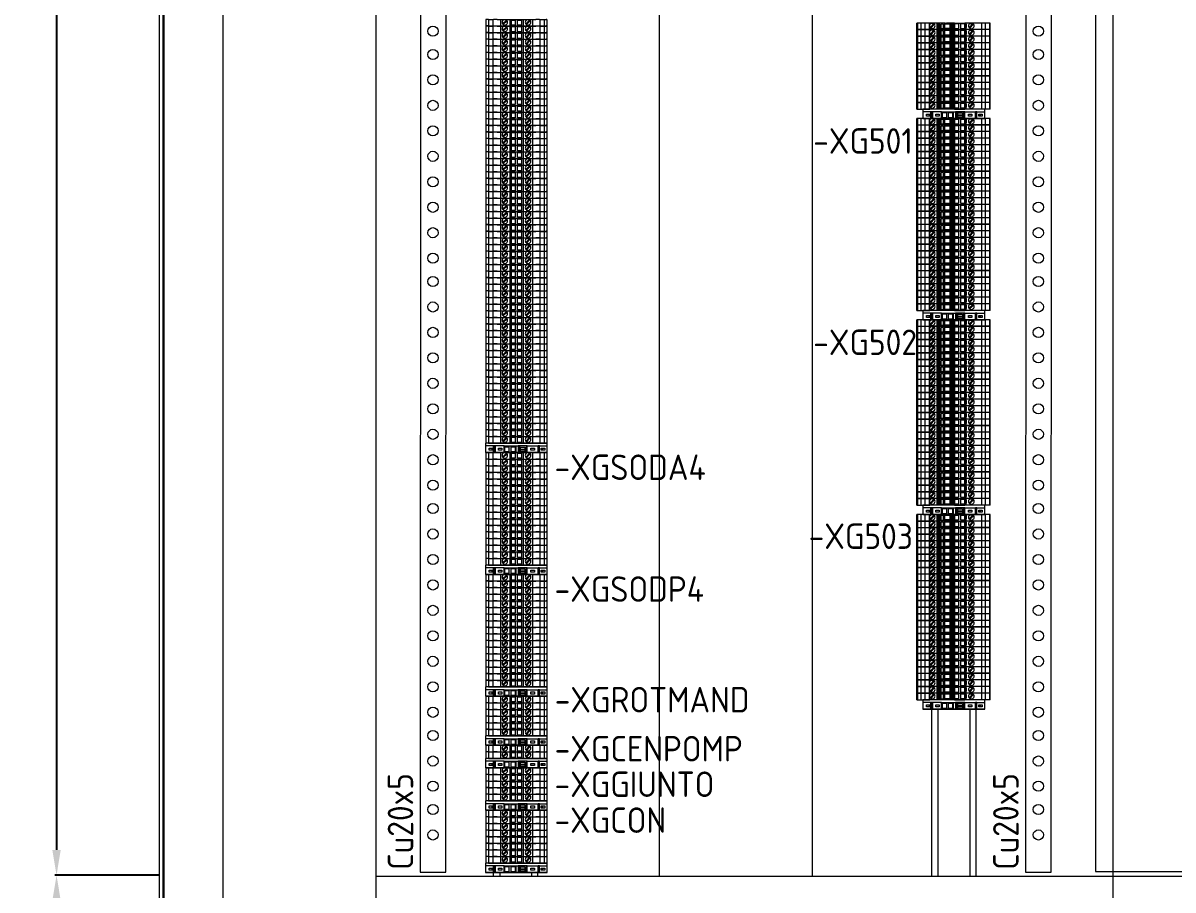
# Model space of a CAD drawing. Header units: millimetres. Extents: x 4959 to 7449, y 754 to 2938.
# Drawn here: x 4959 to 5863, y 1166 to 1846 of the extents above; entities that cross this region are included whole.
import ezdxf

# ---------------------------------------------------------------- set-up
doc = ezdxf.new("R2010")
doc.units = ezdxf.units.MM
doc.layers.add('000-PI-Oprema', color=30, linetype='Continuous', lineweight=5)
doc.layers.add('SI-ORMAR-Oprema', color=30, linetype='Continuous', lineweight=5)
for name, color, linetype in [('000-PI-ORMAR', 2, 'Continuous'), ('000-PI_TEXT', 7, 'Continuous'), ('002-PI-Kabelska kanalica', 150, 'Continuous'), ('004-PI-DIN Šina', 3, 'Continuous')]:
    doc.layers.add(name, color=color, linetype=linetype)
doc.styles.add('PI0', font='isocpeur.ttf', dxfattribs={"width": 0.9})
doc.styles.get("Standard").update_dxf_attribs({"font": 'arial.ttf'})
doc.dimstyles.new('ISO-25-lb', dxfattribs={"dimtxt": 8, "dimasz": 8, "dimexe": 1.25, "dimexo": 0.625, "dimtad": 1, "dimtxsty": 'Standard', "dimcen": 5, "dimadec": 0, "dimazin": 0, "dimtfac": 1, "dimtmove": 0, "dimatfit": 3, "dimfxl": 1, "dimarcsym": 0})

# ---------------------------------------------------------------- blocks, each defined once
blk = doc.blocks.new('2000x800_montazna ploca')
at = {"layer": '000-PI-ORMAR', "color": 18, "linetype": 'ByBlock', "lineweight": 0, "true_color": 0x000000}
for p, q in [((-4333.67, 1646.19), (-4333.67, -243.81)), ((-3634.67, 1646.19), (-3634.67, -243.81))]:
    blk.add_line(p, q, dxfattribs=at)
blk = doc.blocks.new('*U212')
at = {"layer": '002-PI-Kabelska kanalica', "color": 0, "linetype": 'ByBlock', "lineweight": 0}
for p, q in [((-20, -100), (-20, 1583)), ((100, -100), (100, 1583))]:
    blk.add_line(p, q, dxfattribs=at)
blk = doc.blocks.new('*U78')
at = {"layer": '002-PI-Kabelska kanalica', "color": 0, "linetype": 'ByBlock', "lineweight": 0}
for p, q in [((-20, 1331), (100, 1331)), ((-20, -100), (-20, 1331)), ((100, -100), (100, 1331))]:
    blk.add_line(p, q, dxfattribs=at)
blk = doc.blocks.new('*U208')
at = {"layer": '002-PI-Kabelska kanalica', "color": 0, "linetype": 'ByBlock', "lineweight": 0}
for p, q in [((-20, 1327), (100, 1327)), ((-20, -100), (-20, 1327))]:
    blk.add_line(p, q, dxfattribs=at)
blk = doc.blocks.new('*D296')
at = {"layer": '000-PI_TEXT', "color": 0, "linetype": 'ByBlock', "lineweight": -2, "ltscale": 0.25, "transparency": 16777216}
for p, q in [((5065.65, 1177.12), (4984.34, 1177.12)), ((4985.59, 1157.12), (4985.59, 1008.89)), ((5053.15, 988.89), (4984.34, 988.89))]:
    blk.add_line(p, q, dxfattribs=at)
at = {"layer": '000-PI_TEXT', "color": 0, "linetype": 'ByBlock', "ltscale": 0.25, "transparency": 16777216}
for points in [[(4982.26, 1157.12), (4988.92, 1157.12), (4985.59, 1177.12)], [(4982.26, 1008.89), (4988.92, 1008.89), (4985.59, 988.89)]]:
    blk.add_solid(points, dxfattribs=at)
at = {"layer": 'Defpoints', "color": 0, "linetype": 'ByBlock', "ltscale": 0.25, "transparency": 16777216}
for p in [(5066.27, 1177.12), (4985.59, 988.89), (5053.77, 988.89)]:
    blk.add_point(p, dxfattribs=at)
at = {"layer": '000-PI_TEXT', "color": 0, "linetype": 'ByBlock', "lineweight": 0, "ltscale": 0.25, "transparency": 16777216, "insert": (4972.38, 1083), "char_height": 20, "attachment_point": 5, "rotation": 90}
blk.add_mtext('100', dxfattribs=at)
blk = doc.blocks.new('*D297')
at = {"layer": '000-PI_TEXT', "color": 0, "linetype": 'ByBlock', "lineweight": -2, "ltscale": 0.25, "transparency": 16777216}
for p, q in [((5053.15, 2758.89), (4984.34, 2758.89)), ((4985.59, 2738.89), (4985.59, 1197.12)), ((5065.65, 1177.12), (4984.34, 1177.12))]:
    blk.add_line(p, q, dxfattribs=at)
at = {"layer": '000-PI_TEXT', "color": 0, "linetype": 'ByBlock', "ltscale": 0.25, "transparency": 16777216}
for points in [[(4982.26, 2738.89), (4988.92, 2738.89), (4985.59, 2758.89)], [(4982.26, 1197.12), (4988.92, 1197.12), (4985.59, 1177.12)]]:
    blk.add_solid(points, dxfattribs=at)
at = {"layer": 'Defpoints', "color": 0, "linetype": 'ByBlock', "ltscale": 0.25, "transparency": 16777216}
for p in [(5053.77, 2758.89), (4985.59, 1177.12), (5066.27, 1177.12)]:
    blk.add_point(p, dxfattribs=at)
at = {"layer": '000-PI_TEXT', "color": 0, "linetype": 'ByBlock', "lineweight": 0, "ltscale": 0.25, "transparency": 16777216, "insert": (4972.38, 1968), "char_height": 20, "attachment_point": 5, "rotation": 90}
blk.add_mtext('1670', dxfattribs=at)
blk = doc.blocks.new('*U143')
at = {"color": 0, "linetype": 'ByBlock', "lineweight": 0, "ltscale": 0.25}
blk.add_lwpolyline([(-24.3, 0), (-24.3, -7.35), (24.3, -7.35), (24.3, 0), (-24.3, 0)], dxfattribs=at)
at = {"layer": '000-PI-Oprema', "color": 0, "linetype": 'ByBlock', "lineweight": 0}
for p, q in [((24.3, 0), (-24.3, 0)), ((24.3, -7.35), (24.3, 0)), ((-24.3, 0), (-24.3, -7.35)), ((-18.03, -2.2), (-24.3, -2.2)), ((-21.4, -5.62), (-21.4, -3.92)), ((-21.4, -3.92), (-18.5, -3.92)), ((-18.5, -5.62), (-21.4, -5.62)), ((-19.01, -4.58), (-19.15, -4.58)), ((-19.15, -4.98), (-19.15, -4.58)), ((-19.01, -4.98), (-19.15, -4.98)), ((-19.01, -4.58), (-19.01, -4.98)), ((-19.01, -4.58), (-18.5, -4.58)), ((-19.01, -4.98), (-18.5, -4.98)), ((-18.5, -3.92), (-18.5, -4.58)), ((-18.5, -4.58), (-18.5, -4.98)), ((-18.5, -4.98), (-18.5, -5.62)), ((-18.03, -7.35), (-18.03, -2.2)), ((-17.1, -2.2), (-18.03, -2.2)), ((-17.1, -7.35), (-18.03, -7.35)), ((-17.1, -7.35), (-17.1, -2.2)), ((-17, -2.2), (-17.1, -2.2)), ((-17, -7.35), (-17.1, -7.35)), ((-17, -2.2), (-17, -7.35)), ((-16.74, -2.2), (-17, -2.2)), ((-16.74, -7.35), (-17, -7.35)), ((-16.74, -2.2), (-16.74, -7.35)), ((-9.72, -2.2), (-16.74, -2.2)), ((-14.15, -3.92), (-11.45, -3.92)), ((-14.15, -5.62), (-14.15, -3.92)), ((-11.45, -5.62), (-14.15, -5.62)), ((-11.45, -3.92), (-11.45, -5.62)), ((-9.72, -2.2), (-9, -2.2)), ((-9.72, -7.35), (-9.72, -2.2)), ((-9.72, -7.35), (-9, -7.35)), ((-9, -2.77), (-9, -2.2)), ((-9, -2.2), (-1, -2.2)), ((-9, -6.77), (-9, -2.77)), ((-9, -2.77), (-5.85, -2.77)), ((-5.85, -6.77), (-9, -6.77)), ((-9, -7.35), (-9, -6.77)), ((-5.85, -2.77), (-5.85, -6.77)), ((-4.15, -2.77), (-1, -2.77)), ((-4.15, -6.77), (-4.15, -2.77)), ((-1, -6.77), (-4.15, -6.77)), ((-1, -2.2), (-1, -2.77)), ((-1, -2.2), (-0.28, -2.2)), ((-1, -2.77), (-1, -6.77)), ((-1, -6.77), (-1, -7.35)), ((-0.28, -2.2), (1.39, -2.2)), ((-0.28, -7.35), (-0.28, -2.2)), ((2.32, -2.2), (1.39, -2.2)), ((1.39, -2.2), (1.39, -7.35)), ((7.69, -2.2), (2.32, -2.2)), ((2.32, -2.2), (2.32, -7.35)), ((3.22, -3.02), (6.67, -3.02)), ((3.22, -4.58), (3.22, -3.02)), ((3.22, -4.58), (6.67, -4.58)), ((3.22, -4.98), (3.22, -4.58)), ((3.22, -4.98), (6.67, -4.98)), ((3.22, -6.52), (3.22, -4.98)), ((6.67, -6.52), (3.22, -6.52)), ((6.67, -3.02), (6.67, -4.58)), ((6.67, -4.58), (6.67, -4.98)), ((6.67, -4.98), (6.67, -6.52)), ((7.69, -2.2), (7.69, -7.35)), ((8.51, -2.2), (7.69, -2.2)), ((8.51, -7.35), (8.51, -2.2)), ((8.51, -2.2), (16.74, -2.2)), ((11.45, -3.92), (14.15, -3.92)), ((11.45, -5.62), (11.45, -3.92)), ((14.15, -5.62), (11.45, -5.62)), ((14.15, -3.92), (14.15, -5.62)), ((16.74, -2.2), (16.74, -7.35)), ((16.74, -2.2), (17, -2.2)), ((17, -7.35), (17, -2.2)), ((17, -2.2), (17.1, -2.2)), ((18.03, -2.2), (17.1, -2.2)), ((17.1, -7.35), (17.1, -2.2)), ((18.03, -2.2), (24.3, -2.2)), ((18.03, -7.35), (18.03, -2.2)), ((19.55, -4.58), (19.55, -3.92)), ((19.55, -3.92), (22.25, -3.92)), ((19.55, -4.98), (19.55, -4.58)), ((19.55, -4.58), (19.89, -4.58)), ((19.55, -4.98), (19.89, -4.98)), ((19.55, -5.62), (19.55, -4.98)), ((22.25, -5.62), (19.55, -5.62)), ((19.89, -4.58), (19.89, -4.98)), ((20.59, -4.58), (19.89, -4.58)), ((20.59, -4.98), (19.89, -4.98)), ((20.59, -4.58), (20.59, -4.98)), ((22.25, -3.92), (22.25, -5.62))]:
    blk.add_line(p, q, dxfattribs=at)
at = {"layer": '000-PI-Oprema', "color": 0, "linetype": 'ByBlock', "lineweight": 0, "ltscale": 0.25}
blk.add_line((24.3, -7.35), (-24.3, -7.35), dxfattribs=at)
blk = doc.blocks.new('*U224')
at = {"layer": '002-PI-Kabelska kanalica', "color": 0, "linetype": 'ByBlock', "lineweight": 0}
for q in [(-20, 2063), (80, -100)]:
    blk.add_line((-20, -100), q, dxfattribs=at)
blk = doc.blocks.new('UT 2.5 - 3044076')
at = {"layer": '000-PI-ORMAR', "color": 0, "linetype": 'ByBlock', "lineweight": 0}
for p, q in [((51211.56, 37560.62), (51211.56, 37562.82)), ((51211.56, 37562.82), (51211.56, 37562.82)), ((51216.71, 37562.82), (51211.56, 37562.82)), ((51211.56, 37560.62), (51211.56, 37559.03)), ((51211.56, 37560.62), (51211.56, 37560.62)), ((51216.71, 37560.62), (51211.56, 37560.62)), ((51211.56, 37559.03), (51211.56, 37556.89)), ((51211.56, 37558.57), (51211.56, 37558.57)), ((51216.71, 37562.82), (51216.71, 37562.82)), ((51216.71, 37560.62), (51216.71, 37562.82)), ((51216.71, 37560.62), (51216.71, 37560.62)), ((51216.71, 37560.62), (51216.71, 37559.03)), ((51216.71, 37559.03), (51216.71, 37556.89)), ((51216.71, 37558.57), (51216.71, 37558.57)), ((51216.71, 37557.26), (51211.56, 37557.26)), ((51211.56, 37556.89), (51211.56, 37556.51)), ((51211.56, 37556.51), (51211.56, 37554)), ((51211.56, 37556.32), (51211.56, 37556.32)), ((51211.56, 37554), (51211.56, 37551.42)), ((51211.56, 37553.67), (51211.56, 37553.67)), ((51211.56, 37551.42), (51211.56, 37544.02)), ((51216.71, 37551.42), (51211.56, 37551.42)), ((51212.7, 37549.22), (51212.7, 37549.22)), ((51212.7, 37549.22), (51215.73, 37546.18)), ((51216.23, 37546.68), (51213.19, 37549.71)), ((51213.19, 37549.71), (51213.19, 37549.71)), ((51216.71, 37556.51), (51216.71, 37556.89)), ((51216.71, 37554), (51216.71, 37556.51)), ((51216.71, 37556.32), (51216.71, 37556.32)), ((51216.71, 37554.82), (51216.71, 37554.82)), ((51216.71, 37554), (51216.71, 37551.42)), ((51216.71, 37553.67), (51216.71, 37553.67)), ((51216.71, 37551.42), (51216.71, 37544.02)), ((51211.56, 37548.62), (51211.56, 37548.62)), ((51211.56, 37544.02), (51211.56, 37542.82)), ((51216.71, 37544.02), (51211.56, 37544.02)), ((51211.56, 37542.82), (51211.56, 37534.82)), ((51211.56, 37542.82), (51211.56, 37542.82)), ((51216.71, 37542.82), (51211.56, 37542.82)), ((51212.21, 37539.67), (51212.21, 37542.82)), ((51212.21, 37542.82), (51212.21, 37542.82)), ((51213.16, 37544.02), (51213.16, 37544.02)), ((51215.76, 37544.02), (51213.16, 37544.02)), ((51215.73, 37546.18), (51215.73, 37546.18)), ((51215.76, 37544.02), (51215.76, 37544.02)), ((51216.23, 37546.68), (51216.23, 37546.68)), ((51216.24, 37542.82), (51216.24, 37539.67)), ((51216.24, 37542.82), (51216.24, 37542.82)), ((51216.36, 37549.01), (51216.36, 37549.01)), ((51216.36, 37546.89), (51216.36, 37549.01)), ((51216.36, 37546.89), (51216.36, 37546.89)), ((51216.71, 37548.62), (51216.71, 37548.62)), ((51216.71, 37544.02), (51216.71, 37542.82)), ((51216.71, 37542.82), (51216.71, 37542.82)), ((51216.71, 37542.82), (51216.71, 37534.82)), ((51211.56, 37534.82), (51211.56, 37533.62)), ((51211.56, 37534.82), (51211.56, 37534.82)), ((51216.71, 37534.82), (51211.56, 37534.82)), ((51211.56, 37533.62), (51211.56, 37526.22)), ((51216.71, 37533.62), (51211.56, 37533.62)), ((51216.24, 37539.67), (51212.21, 37539.67)), ((51212.21, 37539.67), (51212.21, 37539.67)), ((51212.21, 37534.82), (51212.21, 37537.97)), ((51212.21, 37537.97), (51216.24, 37537.97)), ((51212.21, 37537.97), (51212.21, 37537.97)), ((51212.21, 37534.82), (51212.21, 37534.82)), ((51215.76, 37533.62), (51213.16, 37533.62)), ((51213.16, 37533.62), (51213.16, 37533.62)), ((51216.23, 37528.43), (51213.19, 37531.46)), ((51213.19, 37531.46), (51213.19, 37531.46)), ((51215.76, 37533.62), (51215.76, 37533.62)), ((51216.24, 37539.67), (51216.24, 37539.67)), ((51216.24, 37537.97), (51216.24, 37534.82)), ((51216.24, 37537.97), (51216.24, 37537.97)), ((51216.24, 37534.82), (51216.24, 37534.82)), ((51216.71, 37534.82), (51216.71, 37534.82)), ((51216.71, 37534.82), (51216.71, 37533.62)), ((51216.71, 37533.62), (51216.71, 37526.22)), ((51211.56, 37526.22), (51211.56, 37523.65)), ((51216.71, 37526.22), (51211.56, 37526.22)), ((51211.56, 37523.65), (51211.56, 37521.14)), ((51211.56, 37522.52), (51211.56, 37522.52)), ((51212.7, 37530.97), (51212.7, 37530.97)), ((51212.7, 37530.97), (51215.73, 37527.93)), ((51215.73, 37527.93), (51215.73, 37527.93)), ((51216.23, 37528.43), (51216.23, 37528.43)), ((51216.36, 37530.76), (51216.36, 37530.76)), ((51216.36, 37528.64), (51216.36, 37530.76)), ((51216.36, 37528.64), (51216.36, 37528.64)), ((51216.71, 37526.22), (51216.71, 37523.65)), ((51216.71, 37521.14), (51216.71, 37523.65)), ((51216.71, 37522.82), (51216.71, 37522.82)), ((51216.71, 37522.52), (51216.71, 37522.52)), ((51211.56, 37521.62), (51211.56, 37521.62)), ((51211.56, 37521.14), (51211.56, 37520.76)), ((51211.56, 37520.76), (51211.56, 37518.62)), ((51216.71, 37520.39), (51211.56, 37520.39)), ((51211.56, 37519.07), (51211.56, 37519.07)), ((51211.56, 37518.62), (51211.56, 37517.02)), ((51211.56, 37517.02), (51211.56, 37515.82)), ((51211.56, 37517.02), (51211.56, 37517.02)), ((51216.71, 37517.02), (51211.56, 37517.02)), ((51211.56, 37515.82), (51211.56, 37515.51)), ((51211.56, 37515.82), (51211.56, 37515.82)), ((51211.56, 37514.82), (51211.56, 37515.51)), ((51211.56, 37514.82), (51211.56, 37514.82)), ((51216.71, 37514.82), (51211.56, 37514.82)), ((51216.71, 37521.62), (51216.71, 37521.62)), ((51216.71, 37520.76), (51216.71, 37521.14)), ((51216.71, 37520.76), (51216.71, 37518.62)), ((51216.71, 37519.07), (51216.71, 37519.07)), ((51216.71, 37518.62), (51216.71, 37517.02)), ((51216.71, 37517.02), (51216.71, 37517.02)), ((51216.71, 37517.02), (51216.71, 37515.82)), ((51216.71, 37516.32), (51216.71, 37516.32)), ((51216.71, 37515.82), (51216.71, 37515.82)), ((51216.71, 37515.82), (51216.71, 37515.51)), ((51216.71, 37514.82), (51216.71, 37515.51)), ((51216.71, 37514.82), (51216.71, 37514.82))]:
    blk.add_line(p, q, dxfattribs=at)
for centre, start, end in [((51214.46, 37547.95), 89.99998, 270.00002), ((51214.46, 37547.95), 29.12459, 89.99998), ((51214.46, 37547.95), 270.00002, 330.87541), ((51214.46, 37529.7), 89.99998, 270.00002), ((51214.46, 37529.7), 29.12459, 89.99998), ((51214.46, 37529.7), 270.00002, 330.87541)]:
    blk.add_arc(centre, 2.17, start, end, dxfattribs=at)
blk = doc.blocks.new('UT 2.5 MT - 3046362')
at = {"layer": '000-PI-Oprema', "color": 0, "linetype": 'ByBlock', "lineweight": 0}
for p, q in [((53709.96, 41740.09), (53709.96, 41729.69)), ((53709.96, 41740.09), (53715.11, 41740.09)), ((53715.11, 41739.54), (53709.96, 41739.54)), ((53709.96, 41736.46), (53715.11, 41736.46)), ((53709.96, 41733.46), (53715.11, 41733.46)), ((53715.11, 41717.71), (53715.11, 41740.09)), ((53709.96, 41729.96), (53715.11, 41729.96)), ((53709.96, 41711.49), (53709.96, 41729.69)), ((53709.96, 41723.89), (53715.11, 41723.89)), ((53709.96, 41723.79), (53709.96, 41723.79)), ((53715.11, 41723.79), (53709.96, 41723.79)), ((53715.11, 41723.36), (53709.96, 41723.36)), ((53709.96, 41722.82), (53715.11, 41722.82)), ((53710.76, 41721.77), (53710.76, 41722.56)), ((53710.76, 41722.56), (53714.31, 41722.56)), ((53710.76, 41722.56), (53710.76, 41722.56)), ((53711.1, 41729.08), (53711.1, 41729.08)), ((53711.1, 41729.08), (53714.13, 41726.05)), ((53711.56, 41723.89), (53714.16, 41723.89)), ((53711.56, 41723.89), (53711.56, 41723.89)), ((53711.59, 41729.58), (53711.59, 41729.58)), ((53714.63, 41726.54), (53711.59, 41729.58)), ((53714.13, 41726.05), (53714.13, 41726.05)), ((53714.16, 41723.89), (53714.16, 41723.89)), ((53714.31, 41721.77), (53714.31, 41722.56)), ((53714.31, 41722.56), (53714.31, 41722.56)), ((53714.63, 41726.54), (53714.63, 41726.54)), ((53714.76, 41728.87), (53714.76, 41728.87)), ((53714.76, 41726.75), (53714.76, 41728.87)), ((53714.76, 41726.75), (53714.76, 41726.75)), ((53715.11, 41723.79), (53715.11, 41723.79)), ((53709.96, 41721.14), (53709.96, 41721.14)), ((53709.96, 41716.09), (53709.96, 41716.09)), ((53710.1, 41718.4), (53710.1, 41721.77)), ((53710.1, 41721.77), (53710.1, 41721.77)), ((53710.1, 41721.77), (53714.97, 41721.77)), ((53714.97, 41718.4), (53710.1, 41718.4)), ((53710.1, 41718.24), (53710.1, 41718.4)), ((53710.1, 41718.24), (53710.79, 41718.24)), ((53710.74, 41720.77), (53710.74, 41719.36)), ((53710.74, 41720.77), (53714.34, 41720.77)), ((53710.74, 41719.36), (53710.74, 41719.2)), ((53710.79, 41719.2), (53710.74, 41719.2)), ((53710.76, 41711.76), (53710.76, 41718.24)), ((53710.79, 41713.81), (53710.76, 41713.81)), ((53714.31, 41719.2), (53710.79, 41719.2)), ((53714.29, 41718.24), (53710.79, 41718.24)), ((53710.79, 41712.81), (53710.79, 41713.81)), ((53710.79, 41713.75), (53714.29, 41713.75)), ((53714.97, 41718.24), (53714.29, 41718.24)), ((53714.29, 41712.81), (53714.29, 41713.81)), ((53714.31, 41713.81), (53714.29, 41713.81)), ((53714.31, 41719.2), (53714.31, 41720.77)), ((53714.31, 41711.76), (53714.34, 41718.24)), ((53715.11, 41716.61), (53714.33, 41716.61)), ((53714.34, 41717.71), (53715.11, 41717.71)), ((53714.97, 41718.4), (53714.97, 41721.77)), ((53714.97, 41721.77), (53714.97, 41721.77)), ((53714.97, 41718.24), (53714.97, 41718.4)), ((53715.11, 41721.14), (53715.11, 41721.14)), ((53715.11, 41717.71), (53715.11, 41716.61)), ((53715.11, 41717.71), (53715.11, 41717.71)), ((53715.11, 41717.71), (53715.11, 41717.71)), ((53715.11, 41716.61), (53715.11, 41716.61)), ((53715.11, 41711.49), (53715.11, 41716.61)), ((53715.11, 41716.09), (53715.11, 41716.09)), ((53709.96, 41710.29), (53709.96, 41711.49)), ((53715.11, 41711.49), (53709.96, 41711.49)), ((53709.96, 41710.29), (53709.96, 41702.29)), ((53709.96, 41710.29), (53709.96, 41710.29)), ((53715.11, 41710.29), (53709.96, 41710.29)), ((53710.61, 41710.29), (53710.61, 41710.29)), ((53710.61, 41707.14), (53710.61, 41710.29)), ((53710.61, 41707.14), (53710.61, 41707.14)), ((53714.64, 41707.14), (53710.61, 41707.14)), ((53710.61, 41702.29), (53710.61, 41705.44)), ((53710.61, 41705.44), (53710.61, 41705.44)), ((53710.61, 41705.44), (53714.64, 41705.44)), ((53710.76, 41712.81), (53714.31, 41712.81)), ((53714.31, 41711.81), (53710.76, 41711.81)), ((53710.76, 41711.76), (53714.31, 41711.76)), ((53710.76, 41711.76), (53710.76, 41711.76)), ((53710.79, 41712.56), (53710.79, 41712.81)), ((53710.79, 41712.56), (53710.79, 41712.56)), ((53710.79, 41712.56), (53714.29, 41712.56)), ((53714.29, 41712.56), (53714.29, 41712.81)), ((53714.29, 41712.56), (53714.29, 41712.56)), ((53714.31, 41711.76), (53714.31, 41711.76)), ((53714.64, 41710.29), (53714.64, 41710.29)), ((53714.64, 41710.29), (53714.64, 41707.14)), ((53714.64, 41707.14), (53714.64, 41707.14)), ((53714.64, 41705.44), (53714.64, 41705.44)), ((53714.64, 41705.44), (53714.64, 41702.29)), ((53715.11, 41710.29), (53715.11, 41711.49)), ((53715.11, 41710.29), (53715.11, 41710.29)), ((53715.11, 41710.29), (53715.11, 41702.29)), ((53709.96, 41701.09), (53709.96, 41702.29)), ((53709.96, 41702.29), (53709.96, 41702.29)), ((53709.96, 41702.29), (53715.11, 41702.29)), ((53709.96, 41682.29), (53709.96, 41701.09)), ((53709.96, 41701.09), (53715.11, 41701.09)), ((53710.61, 41702.29), (53710.61, 41702.29)), ((53711.1, 41698.43), (53714.13, 41695.4)), ((53711.56, 41701.09), (53711.56, 41701.09)), ((53714.16, 41701.09), (53711.56, 41701.09)), ((53714.63, 41695.89), (53711.59, 41698.93)), ((53714.16, 41701.09), (53714.16, 41701.09)), ((53714.64, 41702.29), (53714.64, 41702.29)), ((53714.76, 41698.22), (53714.76, 41696.1)), ((53714.76, 41698.22), (53714.76, 41698.22)), ((53714.76, 41696.1), (53714.76, 41696.1)), ((53715.11, 41702.29), (53715.11, 41702.29)), ((53715.11, 41701.09), (53715.11, 41702.29)), ((53715.11, 41682.29), (53715.11, 41701.09)), ((53709.96, 41688.91), (53715.11, 41688.91)), ((53709.96, 41685.91), (53715.11, 41685.91)), ((53709.96, 41682.29), (53709.96, 41682.97)), ((53715.11, 41682.83), (53709.96, 41682.83)), ((53709.96, 41682.29), (53715.11, 41682.29))]:
    blk.add_line(p, q, dxfattribs=at)
for centre, radius, start, end in [((53712.86, 41727.81), 2.17, 120.45028, 270.00002), ((53712.86, 41727.81), 2.17, 270.00002, 330.87541), ((53712.86, 41727.81), 2.17, 29.12459, 59.54968), ((53712.86, 41697.16), 2.18, 89.99998, 270.00002), ((53712.86, 41697.16), 2.18, 29.12459, 89.99998), ((53712.86, 41697.16), 2.18, 270.00002, 330.87541)]:
    blk.add_arc(centre, radius, start, end, dxfattribs=at)
for start_param, end_param in [(-1.570796, -1.039338), (-2.102255, -1.570796)]:
    blk.add_ellipse((53712.86, 41727.81), major_axis=(-2.18, 0), ratio=1, start_param=start_param, end_param=end_param, dxfattribs=at)

msp = doc.modelspace()

# ---------------------------------------------------------------- linework, layer by layer
at = {"color": 0, "linetype": 'ByBlock', "lineweight": 0}
for p, q in [((5672.896, 1307.619), (5672.896, 1176.585)), ((5677.896, 1307.619), (5677.896, 1176.585)), ((5702.896, 1307.619), (5702.896, 1176.585)), ((5707.896, 1176.585), (5707.896, 1307.619)), ((5328.676, 1179.343), (5328.676, 1176.531)), ((5333.742, 1179.343), (5333.742, 1176.531)), ((5358.742, 1179.343), (5358.742, 1176.531)), ((5363.742, 1176.531), (5363.742, 1179.343))]:
    msp.add_line(p, q, dxfattribs=at)
at = {"layer": '000-PI-ORMAR', "color": 0, "linetype": 'ByBlock', "lineweight": 0}
for p, q in [((5069.783, 2810.887), (5069.783, 826.387)), ((5066.271, 2790.387), (5066.271, 839.387)), ((5068.99, 2790.387), (5068.99, 839.387))]:
    msp.add_line(p, q, dxfattribs=at)
at = {"layer": '004-PI-DIN Šina', "color": 0, "linetype": 'ByBlock', "lineweight": 0, "ltscale": 0.01}
for p, q in [((5271.785, 2607.11), (5271.271, 1179.695)), ((5291.271, 1179.695), (5291.785, 2607.11))]:
    msp.add_line(p, q, dxfattribs=at)
at = {"layer": '004-PI-DIN Šina', "color": 0, "linetype": 'ByBlock', "lineweight": 0}
for p, q in [((5747.285, 2607.11), (5746.771, 1179.695)), ((5766.771, 1179.695), (5767.285, 2607.11)), ((5271.271, 1179.695), (5291.271, 1179.695)), ((5746.771, 1179.695), (5766.771, 1179.695))]:
    msp.add_line(p, q, dxfattribs=at)
at = {"layer": '004-PI-DIN Šina', "color": 0, "linetype": 'ByBlock', "lineweight": 0, "ltscale": 0.01}
for centre in [(5281.271, 1840.056), (5756.771, 1840.056), (5281.271, 1821.762), (5756.771, 1821.762), (5281.271, 1801.762), (5281.271, 1801.762), (5756.771, 1801.762), (5756.771, 1801.762), (5281.271, 1781.762), (5756.771, 1781.762), (5281.271, 1761.762), (5756.771, 1761.762), (5281.271, 1741.762), (5756.771, 1741.762), (5281.271, 1721.762), (5756.771, 1721.762), (5281.271, 1701.762), (5756.771, 1701.762), (5281.271, 1681.762), (5756.771, 1681.762), (5281.271, 1661.762), (5756.771, 1661.762), (5281.271, 1643.468), (5756.771, 1643.468), (5281.271, 1623.468), (5281.271, 1623.468), (5756.771, 1623.468), (5756.771, 1623.468), (5281.271, 1603.468), (5756.771, 1603.468), (5281.271, 1583.468), (5756.771, 1583.468), (5281.271, 1563.468), (5756.771, 1563.468), (5281.271, 1543.468), (5756.771, 1543.468), (5281.271, 1523.468), (5756.771, 1523.468), (5281.271, 1503.468), (5756.771, 1503.468), (5281.271, 1483.468), (5756.771, 1483.468), (5281.271, 1465.173), (5756.771, 1465.173), (5281.271, 1445.173), (5281.271, 1445.173), (5756.771, 1445.173), (5756.771, 1445.173), (5281.271, 1425.173), (5756.771, 1425.173), (5281.271, 1405.173), (5756.771, 1405.173), (5281.271, 1385.173), (5756.771, 1385.173), (5281.271, 1365.173), (5756.771, 1365.173), (5281.271, 1345.173), (5756.771, 1345.173), (5281.271, 1325.173), (5756.771, 1325.173), (5281.271, 1305.173), (5756.771, 1305.173), (5281.271, 1286.879), (5756.771, 1286.879), (5281.271, 1266.879), (5756.771, 1266.879), (5281.271, 1247.113), (5756.771, 1247.113), (5281.271, 1228.819), (5756.771, 1228.819), (5281.271, 1208.819), (5281.271, 1208.819), (5756.771, 1208.819), (5756.771, 1208.819)]:
    msp.add_circle(centre, 4, dxfattribs=at)

# ---------------------------------------------------------------- block references
at = {"color": 0, "linetype": 'ByBlock', "lineweight": 0, "ltscale": 0.25, "rotation": 90}
for name, p in [('UT 2.5 - 3044076', (42885.616, -49367.468)), ('UT 2.5 - 3044076', (42885.616, -49372.668)), ('UT 2.5 MT - 3046362', (47401.282, -51868.694)), ('UT 2.5 - 3044076', (42885.616, -49377.868)), ('UT 2.5 MT - 3046362', (47401.282, -51873.894)), ('UT 2.5 MT - 3046362', (47401.282, -51879.094)), ('UT 2.5 - 3044076', (42885.616, -49383.068)), ('UT 2.5 - 3044076', (42885.616, -49388.268)), ('UT 2.5 MT - 3046362', (47401.282, -51884.294)), ('UT 2.5 MT - 3046362', (47401.282, -51889.494)), ('UT 2.5 - 3044076', (42885.616, -49393.468)), ('UT 2.5 - 3044076', (42885.616, -49398.668)), ('UT 2.5 MT - 3046362', (47401.282, -51894.694)), ('UT 2.5 - 3044076', (42885.616, -49403.868)), ('UT 2.5 - 3044076', (42885.616, -49409.068)), ('UT 2.5 MT - 3046362', (47401.282, -51899.894)), ('UT 2.5 MT - 3046362', (47401.282, -51905.094)), ('UT 2.5 - 3044076', (42885.616, -49414.268)), ('UT 2.5 MT - 3046362', (47401.282, -51910.294)), ('UT 2.5 MT - 3046362', (47401.282, -51915.494)), ('UT 2.5 - 3044076', (42885.616, -49419.468)), ('UT 2.5 - 3044076', (42885.616, -49424.668)), ('UT 2.5 MT - 3046362', (47401.282, -51920.694)), ('UT 2.5 MT - 3046362', (47401.282, -51925.894)), ('UT 2.5 - 3044076', (42885.616, -49429.868)), ('UT 2.5 - 3044076', (42885.616, -49435.068)), ('UT 2.5 MT - 3046362', (47401.282, -51931.094)), ('UT 2.5 - 3044076', (42885.616, -49440.268)), ('UT 2.5 - 3044076', (42885.616, -49445.468)), ('UT 2.5 MT - 3046362', (47401.282, -51943.594)), ('UT 2.5 - 3044076', (42885.616, -49450.668)), ('UT 2.5 MT - 3046362', (47401.282, -51948.794)), ('UT 2.5 - 3044076', (42885.616, -49455.868)), ('UT 2.5 - 3044076', (42885.616, -49461.068)), ('UT 2.5 MT - 3046362', (47401.282, -51953.994)), ('UT 2.5 MT - 3046362', (47401.282, -51959.194)), ('UT 2.5 - 3044076', (42885.616, -49466.268)), ('UT 2.5 - 3044076', (42885.616, -49471.468)), ('UT 2.5 MT - 3046362', (47401.282, -51964.394)), ('UT 2.5 MT - 3046362', (47401.282, -51969.594)), ('UT 2.5 - 3044076', (42885.616, -49476.668)), ('UT 2.5 - 3044076', (42885.616, -49481.868)), ('UT 2.5 MT - 3046362', (47401.282, -51974.794)), ('UT 2.5 MT - 3046362', (47401.282, -51979.994)), ('UT 2.5 - 3044076', (42885.616, -49487.068)), ('UT 2.5 MT - 3046362', (47401.282, -51985.194)), ('UT 2.5 - 3044076', (42885.616, -49492.268)), ('UT 2.5 - 3044076', (42885.616, -49497.468)), ('UT 2.5 MT - 3046362', (47401.282, -51990.394)), ('UT 2.5 MT - 3046362', (47401.282, -51995.594)), ('UT 2.5 - 3044076', (42885.616, -49502.668)), ('UT 2.5 - 3044076', (42885.616, -49507.868)), ('UT 2.5 MT - 3046362', (47401.282, -52000.794)), ('UT 2.5 MT - 3046362', (47401.282, -52005.994)), ('UT 2.5 - 3044076', (42885.616, -49513.068)), ('UT 2.5 - 3044076', (42885.616, -49518.268)), ('UT 2.5 MT - 3046362', (47401.282, -52011.194)), ('UT 2.5 MT - 3046362', (47401.282, -52016.394)), ('UT 2.5 - 3044076', (42885.616, -49523.468)), ('UT 2.5 MT - 3046362', (47401.282, -52021.594)), ('UT 2.5 - 3044076', (42885.616, -49528.668)), ('UT 2.5 - 3044076', (42885.616, -49533.868)), ('UT 2.5 MT - 3046362', (47401.282, -52026.794)), ('UT 2.5 MT - 3046362', (47401.282, -52031.994)), ('UT 2.5 - 3044076', (42885.616, -49539.068)), ('UT 2.5 - 3044076', (42885.616, -49544.268)), ('UT 2.5 MT - 3046362', (47401.282, -52037.194)), ('UT 2.5 MT - 3046362', (47401.282, -52042.394)), ('UT 2.5 - 3044076', (42885.616, -49549.468)), ('UT 2.5 - 3044076', (42885.616, -49554.668)), ('UT 2.5 MT - 3046362', (47401.282, -52047.594)), ('UT 2.5 MT - 3046362', (47401.282, -52052.794)), ('UT 2.5 - 3044076', (42885.616, -49559.868)), ('UT 2.5 MT - 3046362', (47401.282, -52057.994)), ('UT 2.5 - 3044076', (42885.616, -49565.068)), ('UT 2.5 - 3044076', (42885.616, -49570.268)), ('UT 2.5 MT - 3046362', (47401.282, -52063.194)), ('UT 2.5 MT - 3046362', (47401.282, -52068.394)), ('UT 2.5 - 3044076', (42885.616, -49575.468)), ('UT 2.5 - 3044076', (42885.616, -49580.668)), ('UT 2.5 MT - 3046362', (47401.282, -52073.594)), ('UT 2.5 MT - 3046362', (47401.282, -52078.794)), ('UT 2.5 - 3044076', (42885.616, -49585.868)), ('UT 2.5 MT - 3046362', (47401.282, -52083.994)), ('UT 2.5 MT - 3046362', (47401.282, -52089.194)), ('UT 2.5 - 3044076', (42885.616, -49591.068)), ('UT 2.5 - 3044076', (42885.616, -49596.268)), ('UT 2.5 - 3044076', (42885.616, -49601.468)), ('UT 2.5 - 3044076', (42885.616, -49606.668)), ('UT 2.5 MT - 3046362', (47401.282, -52101.694)), ('UT 2.5 MT - 3046362', (47401.282, -52106.894)), ('UT 2.5 - 3044076', (42885.616, -49611.868)), ('UT 2.5 - 3044076', (42885.616, -49617.068)), ('UT 2.5 MT - 3046362', (47401.282, -52112.094)), ('UT 2.5 - 3044076', (42885.616, -49622.268)), ('UT 2.5 MT - 3046362', (47401.282, -52117.294)), ('UT 2.5 MT - 3046362', (47401.282, -52122.494)), ('UT 2.5 - 3044076', (42885.616, -49627.468)), ('UT 2.5 - 3044076', (42885.616, -49632.668)), ('UT 2.5 MT - 3046362', (47401.282, -52127.694)), ('UT 2.5 MT - 3046362', (47401.282, -52132.894)), ('UT 2.5 - 3044076', (42885.616, -49637.868)), ('UT 2.5 - 3044076', (42885.616, -49643.068)), ('UT 2.5 MT - 3046362', (47401.282, -52138.094)), ('UT 2.5 MT - 3046362', (47401.282, -52143.294)), ('UT 2.5 - 3044076', (42885.616, -49648.268)), ('UT 2.5 - 3044076', (42885.616, -49653.468)), ('UT 2.5 MT - 3046362', (47401.282, -52148.494)), ('UT 2.5 - 3044076', (42885.616, -49658.668)), ('UT 2.5 MT - 3046362', (47401.282, -52153.694)), ('UT 2.5 MT - 3046362', (47401.282, -52158.894)), ('UT 2.5 - 3044076', (42885.616, -49663.868)), ('UT 2.5 - 3044076', (42885.616, -49669.068)), ('UT 2.5 MT - 3046362', (47401.282, -52164.094)), ('UT 2.5 MT - 3046362', (47401.282, -52169.294)), ('UT 2.5 - 3044076', (42885.616, -49674.268)), ('UT 2.5 - 3044076', (42885.616, -49679.468)), ('UT 2.5 MT - 3046362', (47401.282, -52174.494)), ('UT 2.5 - 3044076', (42885.616, -49684.668)), ('UT 2.5 - 3044076', (42885.616, -49689.868)), ('UT 2.5 MT - 3046362', (47401.282, -52179.694)), ('UT 2.5 MT - 3046362', (47401.282, -52184.894)), ('UT 2.5 - 3044076', (42885.616, -49695.068)), ('UT 2.5 MT - 3046362', (47401.282, -52190.094)), ('UT 2.5 MT - 3046362', (47401.282, -52195.294)), ('UT 2.5 - 3044076', (42885.616, -49707.568)), ('UT 2.5 MT - 3046362', (47401.282, -52200.494)), ('UT 2.5 MT - 3046362', (47401.282, -52205.694)), ('UT 2.5 - 3044076', (42885.616, -49712.768)), ('UT 2.5 MT - 3046362', (47401.282, -52210.894)), ('UT 2.5 - 3044076', (42885.616, -49717.968)), ('UT 2.5 - 3044076', (42885.616, -49723.168)), ('UT 2.5 MT - 3046362', (47401.282, -52216.094)), ('UT 2.5 MT - 3046362', (47401.282, -52221.294)), ('UT 2.5 - 3044076', (42885.616, -49728.368)), ('UT 2.5 - 3044076', (42885.616, -49733.568)), ('UT 2.5 MT - 3046362', (47401.282, -52226.494)), ('UT 2.5 MT - 3046362', (47401.282, -52231.694)), ('UT 2.5 - 3044076', (42885.616, -49738.768)), ('UT 2.5 - 3044076', (42885.616, -49743.968)), ('UT 2.5 MT - 3046362', (47401.282, -52236.894)), ('UT 2.5 MT - 3046362', (47401.282, -52242.094)), ('UT 2.5 - 3044076', (42885.616, -49749.168)), ('UT 2.5 - 3044076', (42885.616, -49754.368)), ('UT 2.5 - 3044076', (42885.616, -49759.568)), ('UT 2.5 MT - 3046362', (47401.282, -52254.594)), ('UT 2.5 MT - 3046362', (47401.282, -52259.794)), ('UT 2.5 - 3044076', (42885.616, -49764.768)), ('UT 2.5 - 3044076', (42885.616, -49769.968)), ('UT 2.5 MT - 3046362', (47401.282, -52264.994)), ('UT 2.5 - 3044076', (42885.616, -49775.168)), ('UT 2.5 - 3044076', (42885.616, -49780.368)), ('UT 2.5 MT - 3046362', (47401.282, -52270.194)), ('UT 2.5 MT - 3046362', (47401.282, -52275.394)), ('UT 2.5 - 3044076', (42885.616, -49785.568)), ('UT 2.5 MT - 3046362', (47401.282, -52280.594)), ('UT 2.5 MT - 3046362', (47401.282, -52285.794)), ('UT 2.5 - 3044076', (42885.616, -49790.768)), ('UT 2.5 MT - 3046362', (47401.282, -52290.994)), ('UT 2.5 MT - 3046362', (47401.282, -52296.194)), ('UT 2.5 - 3044076', (42885.616, -49803.268)), ('UT 2.5 MT - 3046362', (47401.282, -52301.394)), ('UT 2.5 - 3044076', (42885.616, -49808.468)), ('UT 2.5 - 3044076', (42885.616, -49813.668)), ('UT 2.5 MT - 3046362', (47401.282, -52306.594)), ('UT 2.5 MT - 3046362', (47401.282, -52311.794)), ('UT 2.5 - 3044076', (42885.616, -49818.868)), ('UT 2.5 - 3044076', (42885.616, -49824.068)), ('UT 2.5 MT - 3046362', (47401.282, -52316.994)), ('UT 2.5 MT - 3046362', (47401.282, -52322.194)), ('UT 2.5 - 3044076', (42885.616, -49829.268)), ('UT 2.5 - 3044076', (42885.616, -49834.468)), ('UT 2.5 MT - 3046362', (47401.282, -52327.394)), ('UT 2.5 MT - 3046362', (47401.282, -52332.594)), ('UT 2.5 - 3044076', (42885.616, -49839.668)), ('UT 2.5 MT - 3046362', (47401.282, -52337.794)), ('UT 2.5 - 3044076', (42885.616, -49844.868)), ('UT 2.5 - 3044076', (42885.616, -49850.068)), ('UT 2.5 MT - 3046362', (47401.282, -52342.994)), ('UT 2.5 MT - 3046362', (47401.282, -52348.194)), ('UT 2.5 - 3044076', (42885.616, -49855.268)), ('UT 2.5 - 3044076', (42885.616, -49860.468)), ('UT 2.5 MT - 3046362', (47401.282, -52353.394)), ('UT 2.5 MT - 3046362', (47401.282, -52358.594)), ('UT 2.5 - 3044076', (42885.616, -49865.668)), ('UT 2.5 MT - 3046362', (47401.282, -52363.794)), ('UT 2.5 MT - 3046362', (47401.282, -52368.994)), ('UT 2.5 - 3044076', (42885.616, -49870.868)), ('UT 2.5 - 3044076', (42885.616, -49876.068)), ('UT 2.5 MT - 3046362', (47401.282, -52374.194)), ('UT 2.5 - 3044076', (42885.616, -49881.268)), ('UT 2.5 - 3044076', (42885.616, -49886.468)), ('UT 2.5 MT - 3046362', (47401.282, -52379.394)), ('UT 2.5 MT - 3046362', (47401.282, -52384.594)), ('UT 2.5 MT - 3046362', (47401.282, -52389.794)), ('UT 2.5 MT - 3046362', (47401.282, -52394.994)), ('UT 2.5 - 3044076', (42885.616, -49898.968)), ('UT 2.5 - 3044076', (42885.616, -49904.168)), ('UT 2.5 - 3044076', (42885.616, -49909.368)), ('UT 2.5 - 3044076', (42885.616, -49914.568)), ('UT 2.5 - 3044076', (42885.616, -49919.768)), ('UT 2.5 - 3044076', (42885.616, -49924.968)), ('UT 2.5 - 3044076', (42885.616, -49937.468)), ('UT 2.5 - 3044076', (42885.616, -49942.668)), ('UT 2.5 - 3044076', (42885.616, -49955.168)), ('UT 2.5 - 3044076', (42885.616, -49960.368)), ('UT 2.5 - 3044076', (42885.616, -49965.568)), ('UT 2.5 - 3044076', (42885.616, -49970.768)), ('UT 2.5 - 3044076', (42885.616, -49975.968)), ('UT 2.5 - 3044076', (42885.616, -49988.468)), ('UT 2.5 - 3044076', (42885.616, -49993.668)), ('UT 2.5 - 3044076', (42885.616, -49998.868)), ('UT 2.5 - 3044076', (42885.616, -50004.068)), ('UT 2.5 - 3044076', (42885.616, -50009.268)), ('UT 2.5 - 3044076', (42885.616, -50014.468)), ('UT 2.5 - 3044076', (42885.616, -50019.668)), ('UT 2.5 - 3044076', (42885.616, -50024.868))]:
    msp.add_blockref(name, p, dxfattribs=at)
at = {"layer": '000-PI-ORMAR', "color": 0, "linetype": 'ByBlock', "lineweight": 0}
msp.add_blockref('2000x800_montazna ploca', (9449.941, 1112.699), dxfattribs=at)
at = {"layer": '002-PI-Kabelska kanalica', "color": 0, "linetype": 'ByBlock', "lineweight": 0, "xscale": -1, "rotation": 180}
for name, p in [('*U212', (5136.271, 2659.351)), ('*U78', (5479.021, 2507.585)), ('*U208', (5821.771, 2507.11))]:
    msp.add_blockref(name, p, dxfattribs=at)
at = {"layer": '002-PI-Kabelska kanalica', "color": 0, "linetype": 'ByBlock', "lineweight": 0, "rotation": 270}
msp.add_blockref('*U224', (5336.271, 1156.585), dxfattribs=at)
at = {"layer": 'SI-ORMAR-Oprema', "color": 0, "linetype": 'ByBlock', "lineweight": 0}
for p in [(5690.396, 1778.869), (5690.396, 1620.769), (5346.792, 1516.493), (5690.396, 1467.869), (5346.792, 1420.793), (5346.792, 1325.093), (5690.396, 1314.969), (5346.792, 1286.593), (5346.792, 1268.893), (5346.792, 1235.593), (5346.792, 1186.693)]:
    msp.add_blockref('*U143', p, dxfattribs=at)

# ---------------------------------------------------------------- texts
at = {"color": 0, "linetype": 'ByBlock', "lineweight": 0, "char_height": 20, "width": 16.78721, "attachment_point": 5, "rotation": 90, "style": 'PI0'}
for insert in [(5255.737, 1219.412), (5731.237, 1219.412)]:
    msp.add_mtext('Cu20x5', dxfattribs=dict(at, insert=insert))
at = {"layer": '000-PI_TEXT', "color": 0, "linetype": 'ByBlock', "lineweight": 0, "style": 'PI0', "width": 0.9}
for s, p in [('-XG501', (5579.935, 1743.831)), ('-XG502', (5579.935, 1585.731)), ('-XGSODA4', (5376.761, 1487.569)), ('-XG503', (5576.374, 1433.423)), ('-XGSODP4', (5376.764, 1391.909)), ('-XGROTMAND', (5376.89, 1305.051)), ('-XGCENPOMP', (5376.827, 1266.551)), ('-XGGIUNTO', (5376.764, 1238.637)), ('-XGCON', (5376.724, 1210.446))]:
    msp.add_text(s, height=20, dxfattribs=at).set_placement(p)

# ---------------------------------------------------------------- dimensions: what is measured, and where the dimension line sits
at = {"layer": '000-PI_TEXT', "color": 0, "linetype": 'ByBlock', "lineweight": 0, "ltscale": 0.25}
for base, p1, p2, text, picture, middle in [((4985.589, 1177.12), (5053.771, 2758.887), (5066.271, 1177.12), '1670', '*D297', (4972.378, 1968.004)), ((4985.589, 988.887), (5066.271, 1177.12), (5053.771, 988.887), '100', '*D296', (4972.378, 1083.004))]:
    dim = msp.add_linear_dim(base=base, p1=p1, p2=p2, angle=90, text=text, dimstyle='ISO-25-lb', override={"dimtxt": 20, "dimasz": 20, "dimgap": 3}, dxfattribs=at)
    dim.commit()
    dim.dimension.update_dxf_attribs({"geometry": picture, "text_midpoint": middle})

doc.saveas('drawing.dxf')
